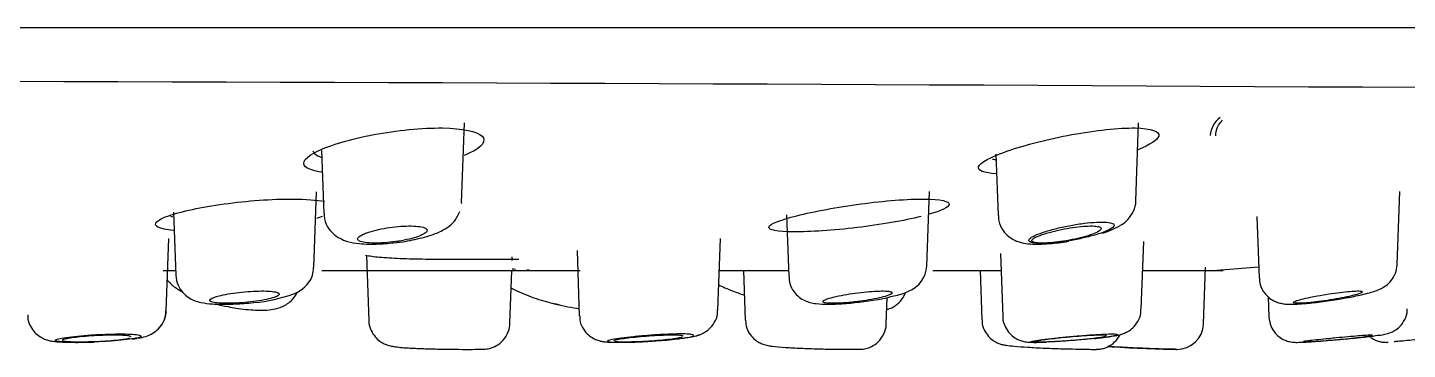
# Model space of a CAD drawing. Header units: millimetres. Extents: x -60 to 7633, y -2614 to 2146.
# Drawn here: x 6345.1 to 6371.24, y 1885.35 to 1891.43 of the extents above; entities that cross this region are included whole.
import ezdxf

# ---------------------------------------------------------------- set-up
doc = ezdxf.new("R2010")
doc.units = ezdxf.units.MM
doc.layers.get('0').update_dxf_attribs({"color": 250})

msp = doc.modelspace()

# ---------------------------------------------------------------- linework, layer by layer
at = {"linetype": 'Continuous'}
for p, q in [((6252.07, 1891.434), (6390.31, 1891.434)), ((6353.323, 1888.117), (6353.376, 1889.634)), ((6366.092, 1888.159), (6366.144, 1889.634)), ((6353.366, 1889.43), (6353.369, 1889.439)), ((6350.673, 1889.109), (6350.714, 1887.918)), ((6363.443, 1889.039), (6363.484, 1887.877)), ((6350.526, 1886.897), (6350.576, 1888.328)), ((6362.135, 1886.927), (6362.184, 1888.331)), ((6371.044, 1886.951), (6371.092, 1888.331)), ((6347.868, 1887.944), (6347.909, 1886.754)), ((6359.478, 1887.895), (6359.518, 1886.725)), ((6368.386, 1887.861), (6368.427, 1886.703)), ((6347.729, 1886.075), (6347.777, 1887.442)), ((6355.51, 1887.219), (6355.553, 1885.983)), ((6358.178, 1886.092), (6358.225, 1887.442)), ((6366.196, 1886.106), (6366.241, 1887.388)), ((6351.525, 1887.123), (6351.568, 1885.892)), ((6354.279, 1887.028), (6354.282, 1887.095)), ((6363.529, 1887.158), (6363.571, 1885.972)), ((6347.672, 1886.841), (6347.906, 1886.841)), ((6350.675, 1886.841), (6353.143, 1886.841)), ((6353.143, 1886.841), (6355.571, 1886.841)), ((6354.238, 1885.836), (6354.273, 1886.841)), ((6358.204, 1886.841), (6359.514, 1886.841)), ((6358.662, 1886.841), (6358.695, 1885.901)), ((6362.247, 1886.841), (6363.54, 1886.841)), ((6363.143, 1886.841), (6363.175, 1885.908)), ((6366.222, 1886.841), (6367.539, 1886.841)), ((6367.374, 1885.83), (6367.411, 1886.9)), ((6367.546, 1886.841), (6368.419, 1886.908)), ((6368.427, 1886.703), (6368.427, 1886.703)), ((6361.365, 1885.833), (6361.382, 1886.329)), ((6368.597, 1886.346), (6368.611, 1885.966)), ((6363.175, 1885.908), (6363.175, 1885.908)), ((6368.611, 1885.966), (6368.611, 1885.965)), ((6361.365, 1885.833), (6361.365, 1885.833))]:
    msp.add_line(p, q, dxfattribs=at)
for centre, radius, start, end in [((6321.222, -6720.394), 8610.839, 89.5637371, 90.4366895), ((6367.964, 1889.363), 0.463, 126.5903, 176.3061), ((6364.856, 1889.395), 1.946, 288.0225, 299.9107), ((6350.089, 1886.874), 0.429, 323.1804, 3.1553), ((6361.585, 1886.959), 0.551, 291.2984, 356.3577), ((6367.434, 1913.819), 26.979, 270.186, 270.663), ((6367.745, 1887.042), 0.2, 252.5201, 270.3201), ((6349.907, 1887), 0.65, 283.1438, 323.9202), ((6361.22, 1887.748), 1.42, 281.8068, 293.4648), ((6369.572, 1889.837), 3.546, 280.493, 285.4929), ((6349.11, 1889.32), 3.101, 273.4235, 287.7489), ((6347.116, 1886.274), 0.718, 276.8894, 299.9095), ((6366.874, 1885.848), 0.5, 268.8493, 357.6883), ((6364.36, 1894.332), 8.831, 276.1191, 277.9935), ((6367.395, 1913.912), 28.568, 266.3181, 268.9346), ((6369.136, 1896.763), 11.256, 275.3556, 276.7463), ((6353.333, 1906.823), 21.474, 267.7359, 268.7792)]:
    msp.add_arc(centre, radius, start, end, dxfattribs=at)
for points, knots in [([(6367.606, 1889.384), (6367.606, 1889.401), (6367.603, 1889.467), (6367.65, 1889.582), (6367.705, 1889.651), (6367.734, 1889.686)], [0, 0, 0, 0, 0.137037, 0.630227, 1, 1, 1, 1]), ([(6350.672, 1888.698), (6350.525, 1888.721), (6350.42, 1888.756), (6350.278, 1888.881), (6350.368, 1888.991), (6350.841, 1889.214), (6351.228, 1889.328), (6352.093, 1889.492), (6352.576, 1889.541), (6353.345, 1889.529), (6353.619, 1889.47), (6353.802, 1889.293), (6353.718, 1889.176), (6353.479, 1889.064)], [0.3067799, 0.3067799, 0.3067799, 0.3067799, 0.375, 0.375, 0.5, 0.5, 0.625, 0.625, 0.75, 0.75, 0.875, 0.875, 1, 1, 1, 1]), ([(6363.449, 1888.669), (6363.214, 1888.682), (6363.092, 1888.729), (6363.139, 1888.881), (6363.346, 1888.991), (6363.994, 1889.214), (6364.439, 1889.328), (6365.327, 1889.492), (6365.773, 1889.541), (6366.389, 1889.529), (6366.549, 1889.47), (6366.505, 1889.308), (6366.365, 1889.216), (6366.133, 1889.124)], [0.2655815, 0.2655815, 0.2655815, 0.2655815, 0.375, 0.375, 0.5, 0.5, 0.625, 0.625, 0.75, 0.75, 0.875, 0.875, 0.9778794, 0.9778794, 0.9778794, 0.9778794]), ([(6350.506, 1889.101), (6350.515, 1889.065), (6350.548, 1889.033), (6350.604, 1889.006), (6350.621, 1888.998), (6350.64, 1888.99), (6350.661, 1888.983)], [0.60337138, 0.60337138, 0.60337138, 0.60337138, 0.65269638, 0.65269638, 0.65269638, 0.66733585, 0.66733585, 0.66733585, 0.66733585]), ([(6363.379, 1888.948), (6363.392, 1888.944), (6363.407, 1888.941), (6363.422, 1888.937), (6363.428, 1888.936), (6363.434, 1888.935), (6363.441, 1888.934)], [0.69578976, 0.69578976, 0.69578976, 0.69578976, 0.70680063, 0.70680063, 0.70680063, 0.71119524, 0.71119524, 0.71119524, 0.71119524]), ([(6347.867, 1887.594), (6347.728, 1887.61), (6347.626, 1887.632), (6347.469, 1887.718), (6347.547, 1887.796), (6348.009, 1887.957), (6348.394, 1888.04), (6349.257, 1888.158), (6349.736, 1888.194), (6350.376, 1888.19), (6350.584, 1888.173), (6350.726, 1888.144)], [0.3101809, 0.3101809, 0.3101809, 0.3101809, 0.375, 0.375, 0.5, 0.5, 0.625, 0.625, 0.75, 0.75, 0.8316612, 0.8316612, 0.8316612, 0.8316612]), ([(6362.026, 1887.861), (6361.702, 1887.78), (6361.259, 1887.704), (6360.366, 1887.598), (6359.92, 1887.569), (6359.302, 1887.573), (6359.129, 1887.605), (6359.156, 1887.718), (6359.353, 1887.796), (6359.994, 1887.957), (6360.44, 1888.04), (6361.329, 1888.158), (6361.774, 1888.194), (6362.399, 1888.189), (6362.569, 1888.15), (6362.545, 1888.036), (6362.409, 1887.969), (6362.176, 1887.902)], [0, 0, 0, 0, 0.125, 0.125, 0.25, 0.25, 0.375, 0.375, 0.5, 0.5, 0.625, 0.625, 0.75, 0.75, 0.875, 0.875, 0.9792463, 0.9792463, 0.9792463, 0.9792463]), ([(6365.826, 1887.708), (6365.871, 1887.74), (6365.949, 1887.8), (6366.051, 1887.954), (6366.1, 1888.092), (6366.091, 1888.156), (6366.09, 1888.161)], [0, 0, 0, 0, 0.311299, 0.65102, 0.976813, 1, 1, 1, 1]), ([(6350.722, 1887.919), (6350.72, 1887.899), (6350.712, 1887.816), (6350.774, 1887.67), (6350.886, 1887.531), (6351.022, 1887.438), (6351.187, 1887.376), (6351.409, 1887.34), (6351.731, 1887.333), (6351.969, 1887.357), (6352.094, 1887.371)], [0, 0, 0, 0, 0.030111, 0.14719, 0.24294, 0.335489, 0.440221, 0.597286, 0.818872, 1, 1, 1, 1]), ([(6352.094, 1887.371), (6352.102, 1887.372), (6352.229, 1887.382), (6352.508, 1887.438), (6352.81, 1887.524), (6353.023, 1887.625), (6353.195, 1887.762), (6353.257, 1887.883), (6353.291, 1887.953)], [0, 0, 0, 0, 0.014469, 0.253019, 0.509673, 0.709617, 0.856701, 1, 1, 1, 1]), ([(6363.493, 1887.878), (6363.492, 1887.842), (6363.491, 1887.747), (6363.564, 1887.6), (6363.678, 1887.479), (6363.803, 1887.404), (6363.942, 1887.359), (6364.14, 1887.333), (6364.417, 1887.342), (6364.701, 1887.371), (6364.817, 1887.394), (6364.821, 1887.395)], [0, 0, 0, 0, 0.056, 0.168153, 0.257898, 0.340619, 0.428691, 0.552722, 0.795833, 0.992655, 1, 1, 1, 1]), ([(6365.451, 1887.553), (6365.516, 1887.576), (6365.57, 1887.6), (6365.609, 1887.622), (6365.648, 1887.644), (6365.672, 1887.665), (6365.68, 1887.684), (6365.687, 1887.702), (6365.678, 1887.717), (6365.653, 1887.729), (6365.629, 1887.741), (6365.589, 1887.749), (6365.537, 1887.753), (6365.486, 1887.757), (6365.422, 1887.757), (6365.351, 1887.754), (6365.281, 1887.75), (6365.201, 1887.743), (6365.119, 1887.733), (6365.035, 1887.722), (6364.947, 1887.709), (6364.861, 1887.693), (6364.772, 1887.676), (6364.682, 1887.657), (6364.599, 1887.637), (6364.514, 1887.616), (6364.432, 1887.593), (6364.362, 1887.57), (6364.29, 1887.547), (6364.227, 1887.523), (6364.179, 1887.501), (6364.131, 1887.478), (6364.097, 1887.457), (6364.079, 1887.438), (6364.062, 1887.419), (6364.061, 1887.402), (6364.076, 1887.389), (6364.091, 1887.376), (6364.121, 1887.366), (6364.166, 1887.36), (6364.209, 1887.354), (6364.266, 1887.351), (6364.332, 1887.352), (6364.397, 1887.354), (6364.473, 1887.358), (6364.553, 1887.366), (6364.634, 1887.374), (6364.721, 1887.385), (6364.807, 1887.399), (6364.895, 1887.413), (6364.985, 1887.43), (6365.07, 1887.448), (6365.158, 1887.467), (6365.243, 1887.488), (6365.317, 1887.51), (6365.366, 1887.524), (6365.41, 1887.539), (6365.451, 1887.553)], [0, 0, 0, 0, 0.056226, 0.056226, 0.056226, 0.112508, 0.112508, 0.112508, 0.167856, 0.167856, 0.167856, 0.221216, 0.221216, 0.221216, 0.272774, 0.272774, 0.272774, 0.323569, 0.323569, 0.323569, 0.374909, 0.374909, 0.374909, 0.42781, 0.42781, 0.42781, 0.482627, 0.482627, 0.482627, 0.538891, 0.538891, 0.538891, 0.595456, 0.595456, 0.595456, 0.651026, 0.651026, 0.651026, 0.704814, 0.704814, 0.704814, 0.756884, 0.756884, 0.756884, 0.808004, 0.808004, 0.808004, 0.859242, 0.859242, 0.859242, 0.911574, 0.911574, 0.911574, 0.965586, 0.965586, 0.965586, 1, 1, 1, 1]), ([(6351.445, 1887.518), (6351.407, 1887.5), (6351.38, 1887.481), (6351.366, 1887.464), (6351.351, 1887.446), (6351.35, 1887.429), (6351.363, 1887.415), (6351.375, 1887.401), (6351.4, 1887.389), (6351.437, 1887.379), (6351.473, 1887.37), (6351.52, 1887.363), (6351.576, 1887.36), (6351.63, 1887.356), (6351.694, 1887.356), (6351.76, 1887.358), (6351.827, 1887.36), (6351.898, 1887.365), (6351.969, 1887.373), (6352.041, 1887.38), (6352.114, 1887.391), (6352.183, 1887.403), (6352.253, 1887.415), (6352.32, 1887.43), (6352.38, 1887.446), (6352.441, 1887.462), (6352.496, 1887.48), (6352.54, 1887.498), (6352.585, 1887.516), (6352.62, 1887.535), (6352.642, 1887.554), (6352.664, 1887.572), (6352.673, 1887.59), (6352.669, 1887.606), (6352.665, 1887.622), (6352.648, 1887.637), (6352.618, 1887.648), (6352.589, 1887.66), (6352.548, 1887.669), (6352.497, 1887.674), (6352.448, 1887.68), (6352.388, 1887.683), (6352.324, 1887.682), (6352.261, 1887.681), (6352.192, 1887.678), (6352.121, 1887.672), (6352.051, 1887.665), (6351.978, 1887.656), (6351.908, 1887.645), (6351.837, 1887.633), (6351.767, 1887.619), (6351.704, 1887.604), (6351.639, 1887.588), (6351.579, 1887.571), (6351.529, 1887.553), (6351.497, 1887.542), (6351.469, 1887.53), (6351.445, 1887.518)], [0, 0, 0, 0, 0.05575, 0.05575, 0.05575, 0.11155, 0.11155, 0.11155, 0.16651, 0.16651, 0.16651, 0.219928, 0.219928, 0.219928, 0.271998, 0.271998, 0.271998, 0.323458, 0.323458, 0.323458, 0.375235, 0.375235, 0.375235, 0.42811, 0.42811, 0.42811, 0.482459, 0.482459, 0.482459, 0.538089, 0.538089, 0.538089, 0.594221, 0.594221, 0.594221, 0.649756, 0.649756, 0.649756, 0.70381, 0.70381, 0.70381, 0.756219, 0.756219, 0.756219, 0.807613, 0.807613, 0.807613, 0.859047, 0.859047, 0.859047, 0.911506, 0.911506, 0.911506, 0.965528, 0.965528, 0.965528, 1, 1, 1, 1]), ([(6364.318, 1887.518), (6364.264, 1887.5), (6364.219, 1887.481), (6364.186, 1887.464), (6364.153, 1887.446), (6364.132, 1887.429), (6364.124, 1887.415), (6364.117, 1887.401), (6364.122, 1887.389), (6364.141, 1887.379), (6364.159, 1887.37), (6364.189, 1887.363), (6364.23, 1887.36), (6364.27, 1887.356), (6364.321, 1887.356), (6364.379, 1887.358), (6364.435, 1887.36), (6364.5, 1887.365), (6364.568, 1887.373), (6364.636, 1887.38), (6364.708, 1887.391), (6364.779, 1887.403), (6364.852, 1887.415), (6364.925, 1887.43), (6364.993, 1887.446), (6365.063, 1887.462), (6365.129, 1887.48), (6365.187, 1887.498), (6365.246, 1887.516), (6365.298, 1887.535), (6365.338, 1887.554), (6365.378, 1887.572), (6365.407, 1887.59), (6365.423, 1887.606), (6365.439, 1887.622), (6365.442, 1887.637), (6365.431, 1887.648), (6365.421, 1887.66), (6365.397, 1887.669), (6365.363, 1887.674), (6365.329, 1887.68), (6365.284, 1887.683), (6365.23, 1887.682), (6365.178, 1887.681), (6365.117, 1887.678), (6365.052, 1887.672), (6364.988, 1887.665), (6364.917, 1887.656), (6364.847, 1887.645), (6364.775, 1887.633), (6364.701, 1887.619), (6364.631, 1887.604), (6364.56, 1887.588), (6364.49, 1887.571), (6364.428, 1887.553), (6364.389, 1887.542), (6364.351, 1887.53), (6364.318, 1887.518)], [0, 0, 0, 0, 0.05575, 0.05575, 0.05575, 0.11155, 0.11155, 0.11155, 0.16651, 0.16651, 0.16651, 0.219928, 0.219928, 0.219928, 0.271998, 0.271998, 0.271998, 0.323458, 0.323458, 0.323458, 0.375235, 0.375235, 0.375235, 0.42811, 0.42811, 0.42811, 0.482459, 0.482459, 0.482459, 0.538089, 0.538089, 0.538089, 0.594221, 0.594221, 0.594221, 0.649756, 0.649756, 0.649756, 0.70381, 0.70381, 0.70381, 0.756219, 0.756219, 0.756219, 0.807613, 0.807613, 0.807613, 0.859047, 0.859047, 0.859047, 0.911506, 0.911506, 0.911506, 0.965528, 0.965528, 0.965528, 1, 1, 1, 1]), ([(6354.408, 1887.047), (6354.408, 1887.046), (6354.395, 1887.046), (6354.368, 1887.046), (6354.33, 1887.046), (6354.263, 1887.046), (6354.172, 1887.046), (6354.082, 1887.046), (6353.965, 1887.046), (6353.833, 1887.046), (6353.701, 1887.046), (6353.549, 1887.046), (6353.389, 1887.046), (6353.23, 1887.046), (6353.059, 1887.046), (6352.891, 1887.047), (6352.722, 1887.048), (6352.552, 1887.051), (6352.393, 1887.055), (6352.235, 1887.059), (6352.084, 1887.065), (6351.954, 1887.073), (6351.823, 1887.081), (6351.71, 1887.091), (6351.622, 1887.103), (6351.577, 1887.109), (6351.537, 1887.115), (6351.505, 1887.122)], [0.1239253, 0.1239253, 0.1239253, 0.1239253, 0.1607476, 0.1607476, 0.1607476, 0.2143384, 0.2143384, 0.2143384, 0.2679277, 0.2679277, 0.2679277, 0.3215169, 0.3215169, 0.3215169, 0.375134, 0.375134, 0.375134, 0.4287982, 0.4287982, 0.4287982, 0.4824519, 0.4824519, 0.4824519, 0.5360515, 0.5360515, 0.5360515, 0.5636759, 0.5636759, 0.5636759, 0.5636759]), ([(6370.519, 1886.42), (6370.596, 1886.44), (6370.688, 1886.469), (6370.834, 1886.552), (6370.937, 1886.648), (6371.021, 1886.786), (6371.034, 1886.888), (6371.041, 1886.949)], [0, 0, 0, 0, 0.367653, 0.511912, 0.659383, 0.827424, 1, 1, 1, 1]), ([(6347.911, 1886.753), (6347.92, 1886.68), (6347.937, 1886.567), (6348.035, 1886.421), (6348.146, 1886.327), (6348.268, 1886.266), (6348.416, 1886.225), (6348.619, 1886.202), (6348.921, 1886.2), (6349.185, 1886.211), (6349.293, 1886.225), (6349.295, 1886.225)], [0, 0, 0, 0, 0.107452, 0.196709, 0.276219, 0.354745, 0.447173, 0.609084, 0.814732, 0.996912, 1, 1, 1, 1]), ([(6354.344, 1886.86), (6354.341, 1886.86), (6354.339, 1886.86), (6354.337, 1886.861), (6354.319, 1886.862), (6354.3, 1886.863), (6354.28, 1886.864)], [0.96497042, 0.96497042, 0.96497042, 0.96497042, 0.96605482, 0.96605482, 0.96605482, 0.97551859, 0.97551859, 0.97551859, 0.97551859]), ([(6359.526, 1886.725), (6359.527, 1886.677), (6359.532, 1886.58), (6359.607, 1886.439), (6359.712, 1886.333), (6359.822, 1886.267), (6359.933, 1886.229), (6360.078, 1886.204), (6360.276, 1886.197), (6360.593, 1886.213), (6360.947, 1886.251), (6361.277, 1886.301), (6361.432, 1886.339), (6361.511, 1886.359)], [0, 0, 0, 0, 0.0515, 0.12203, 0.179313, 0.231255, 0.282325, 0.345216, 0.479102, 0.621936, 0.753223, 0.891321, 1, 1, 1, 1]), ([(6368.434, 1886.703), (6368.435, 1886.655), (6368.44, 1886.56), (6368.514, 1886.421), (6368.618, 1886.316), (6368.725, 1886.253), (6368.823, 1886.221), (6368.913, 1886.205), (6369.056, 1886.197), (6369.276, 1886.21), (6369.631, 1886.249), (6369.961, 1886.299), (6370.133, 1886.333), (6370.218, 1886.35)], [0, 0, 0, 0, 0.055411, 0.131061, 0.192728, 0.246598, 0.294287, 0.339769, 0.40505, 0.596205, 0.739861, 0.888392, 1, 1, 1, 1]), ([(6347.747, 1886.663), (6347.761, 1886.647), (6347.82, 1886.579), (6347.91, 1886.508), (6347.991, 1886.458), (6348.016, 1886.443)], [0.2262247, 0.2262247, 0.2262247, 0.2262247, 0.267664, 0.4033327, 0.4611388, 0.4611388, 0.4611388, 0.4611388]), ([(6348.646, 1886.334), (6348.609, 1886.321), (6348.582, 1886.308), (6348.568, 1886.295), (6348.554, 1886.283), (6348.553, 1886.271), (6348.564, 1886.261), (6348.576, 1886.251), (6348.6, 1886.242), (6348.636, 1886.235), (6348.671, 1886.228), (6348.718, 1886.224), (6348.772, 1886.221), (6348.826, 1886.218), (6348.889, 1886.218), (6348.956, 1886.219), (6349.023, 1886.221), (6349.095, 1886.224), (6349.168, 1886.23), (6349.24, 1886.235), (6349.314, 1886.243), (6349.383, 1886.252), (6349.454, 1886.261), (6349.522, 1886.271), (6349.582, 1886.283), (6349.643, 1886.294), (6349.697, 1886.307), (6349.741, 1886.32), (6349.785, 1886.333), (6349.819, 1886.347), (6349.841, 1886.36), (6349.863, 1886.373), (6349.872, 1886.386), (6349.869, 1886.397), (6349.865, 1886.409), (6349.849, 1886.419), (6349.82, 1886.427), (6349.792, 1886.435), (6349.752, 1886.442), (6349.702, 1886.446), (6349.653, 1886.45), (6349.595, 1886.453), (6349.531, 1886.452), (6349.467, 1886.452), (6349.397, 1886.45), (6349.326, 1886.445), (6349.255, 1886.44), (6349.181, 1886.434), (6349.109, 1886.425), (6349.038, 1886.417), (6348.967, 1886.407), (6348.903, 1886.396), (6348.839, 1886.384), (6348.779, 1886.372), (6348.73, 1886.359), (6348.698, 1886.351), (6348.67, 1886.342), (6348.646, 1886.334)], [0, 0, 0, 0, 0.054758, 0.054758, 0.054758, 0.109541, 0.109541, 0.109541, 0.163898, 0.163898, 0.163898, 0.21746, 0.21746, 0.21746, 0.270317, 0.270317, 0.270317, 0.322843, 0.322843, 0.322843, 0.375523, 0.375523, 0.375523, 0.428776, 0.428776, 0.428776, 0.48281, 0.48281, 0.48281, 0.537518, 0.537518, 0.537518, 0.59249, 0.59249, 0.59249, 0.647158, 0.647158, 0.647158, 0.701062, 0.701062, 0.701062, 0.754102, 0.754102, 0.754102, 0.806588, 0.806588, 0.806588, 0.859076, 0.859076, 0.859076, 0.912109, 0.912109, 0.912109, 0.965979, 0.965979, 0.965979, 1, 1, 1, 1]), ([(6348.901, 1886.156), (6348.956, 1886.145), (6349.127, 1886.11), (6349.447, 1886.084), (6349.706, 1886.088), (6349.937, 1886.148), (6350.106, 1886.26), (6350.187, 1886.373), (6350.211, 1886.423)], [0, 0, 0, 0, 0.0810185, 0.295206, 0.5279592, 0.6525172, 0.7831566, 0.8775269, 0.8775269, 0.8775269, 0.8775269]), ([(6354.254, 1886.513), (6354.354, 1886.457), (6354.571, 1886.362), (6354.896, 1886.255), (6355.065, 1886.217), (6355.117, 1886.206)], [0.4634615, 0.4634615, 0.4634615, 0.4634615, 0.7042708, 0.9216783, 1, 1, 1, 1]), ([(6358.187, 1886.572), (6358.264, 1886.533), (6358.413, 1886.469), (6358.597, 1886.4), (6358.672, 1886.373)], [0.4915509, 0.4915509, 0.4915509, 0.4915509, 0.6985517, 0.8375882, 0.8375882, 0.8375882, 0.8375882]), ([(6360.359, 1886.334), (6360.306, 1886.321), (6360.262, 1886.308), (6360.229, 1886.295), (6360.197, 1886.283), (6360.176, 1886.271), (6360.168, 1886.261), (6360.16, 1886.251), (6360.165, 1886.242), (6360.182, 1886.235), (6360.199, 1886.228), (6360.229, 1886.224), (6360.269, 1886.221), (6360.308, 1886.218), (6360.359, 1886.218), (6360.416, 1886.219), (6360.473, 1886.221), (6360.539, 1886.224), (6360.607, 1886.23), (6360.676, 1886.235), (6360.749, 1886.243), (6360.821, 1886.252), (6360.894, 1886.261), (6360.968, 1886.271), (6361.036, 1886.283), (6361.106, 1886.294), (6361.172, 1886.307), (6361.229, 1886.32), (6361.287, 1886.333), (6361.338, 1886.347), (6361.378, 1886.36), (6361.417, 1886.373), (6361.446, 1886.386), (6361.462, 1886.397), (6361.478, 1886.409), (6361.481, 1886.419), (6361.472, 1886.427), (6361.462, 1886.435), (6361.44, 1886.442), (6361.406, 1886.446), (6361.373, 1886.45), (6361.329, 1886.453), (6361.276, 1886.452), (6361.224, 1886.452), (6361.162, 1886.45), (6361.097, 1886.445), (6361.031, 1886.44), (6360.96, 1886.434), (6360.888, 1886.425), (6360.816, 1886.417), (6360.742, 1886.407), (6360.671, 1886.396), (6360.6, 1886.384), (6360.53, 1886.372), (6360.468, 1886.359), (6360.429, 1886.351), (6360.392, 1886.342), (6360.359, 1886.334)], [0, 0, 0, 0, 0.054758, 0.054758, 0.054758, 0.109541, 0.109541, 0.109541, 0.163898, 0.163898, 0.163898, 0.21746, 0.21746, 0.21746, 0.270317, 0.270317, 0.270317, 0.322843, 0.322843, 0.322843, 0.375523, 0.375523, 0.375523, 0.428776, 0.428776, 0.428776, 0.48281, 0.48281, 0.48281, 0.537518, 0.537518, 0.537518, 0.59249, 0.59249, 0.59249, 0.647158, 0.647158, 0.647158, 0.701062, 0.701062, 0.701062, 0.754102, 0.754102, 0.754102, 0.806588, 0.806588, 0.806588, 0.859076, 0.859076, 0.859076, 0.912109, 0.912109, 0.912109, 0.965979, 0.965979, 0.965979, 1, 1, 1, 1]), ([(6361.375, 1886.102), (6361.394, 1886.107), (6361.465, 1886.128), (6361.582, 1886.195), (6361.675, 1886.305), (6361.718, 1886.387), (6361.729, 1886.417)], [0.7605668, 0.7605668, 0.7605668, 0.7605668, 0.7815564, 0.8425817, 0.9058307, 0.9410175, 0.9410175, 0.9410175, 0.9410175]), ([(6369.403, 1886.334), (6369.338, 1886.321), (6369.279, 1886.308), (6369.23, 1886.295), (6369.182, 1886.283), (6369.142, 1886.271), (6369.115, 1886.261), (6369.088, 1886.251), (6369.073, 1886.242), (6369.071, 1886.235), (6369.069, 1886.228), (6369.08, 1886.224), (6369.102, 1886.221), (6369.125, 1886.218), (6369.159, 1886.218), (6369.203, 1886.219), (6369.246, 1886.221), (6369.3, 1886.224), (6369.36, 1886.23), (6369.42, 1886.235), (6369.488, 1886.243), (6369.558, 1886.252), (6369.628, 1886.261), (6369.703, 1886.271), (6369.775, 1886.283), (6369.848, 1886.294), (6369.922, 1886.307), (6369.989, 1886.32), (6370.057, 1886.333), (6370.121, 1886.347), (6370.175, 1886.36), (6370.23, 1886.373), (6370.276, 1886.386), (6370.311, 1886.397), (6370.345, 1886.409), (6370.368, 1886.419), (6370.378, 1886.427), (6370.388, 1886.435), (6370.385, 1886.442), (6370.37, 1886.446), (6370.355, 1886.45), (6370.327, 1886.453), (6370.29, 1886.452), (6370.252, 1886.452), (6370.204, 1886.45), (6370.148, 1886.445), (6370.093, 1886.44), (6370.029, 1886.434), (6369.962, 1886.425), (6369.894, 1886.417), (6369.821, 1886.407), (6369.749, 1886.396), (6369.675, 1886.384), (6369.6, 1886.372), (6369.531, 1886.359), (6369.486, 1886.351), (6369.443, 1886.342), (6369.403, 1886.334)], [0, 0, 0, 0, 0.054758, 0.054758, 0.054758, 0.109541, 0.109541, 0.109541, 0.163898, 0.163898, 0.163898, 0.21746, 0.21746, 0.21746, 0.270317, 0.270317, 0.270317, 0.322843, 0.322843, 0.322843, 0.375523, 0.375523, 0.375523, 0.428776, 0.428776, 0.428776, 0.48281, 0.48281, 0.48281, 0.537518, 0.537518, 0.537518, 0.59249, 0.59249, 0.59249, 0.647158, 0.647158, 0.647158, 0.701062, 0.701062, 0.701062, 0.754102, 0.754102, 0.754102, 0.806588, 0.806588, 0.806588, 0.859076, 0.859076, 0.859076, 0.912109, 0.912109, 0.912109, 0.965979, 0.965979, 0.965979, 1, 1, 1, 1]), ([(6348.651, 1886.206), (6348.66, 1886.204), (6348.74, 1886.185), (6348.819, 1886.171), (6348.901, 1886.156)], [0.8642289, 0.8642289, 0.8642289, 0.8642289, 0.8789136, 1, 1, 1, 1]), ([(6355.035, 1886.224), (6355.051, 1886.22), (6355.105, 1886.206), (6355.16, 1886.192), (6355.2, 1886.183)], [0.13367609, 0.13367609, 0.13367609, 0.13367609, 0.15533873, 0.20905888, 0.20905888, 0.20905888, 0.20905888]), ([(6355.117, 1886.206), (6355.197, 1886.186), (6355.34, 1886.151), (6355.486, 1886.127), (6355.557, 1886.117)], [0, 0, 0, 0, 0.1178684, 0.2467352, 0.2467352, 0.2467352, 0.2467352]), ([(6345.109, 1885.998), (6345.107, 1885.985), (6345.1, 1885.916), (6345.147, 1885.793), (6345.232, 1885.669), (6345.331, 1885.588), (6345.426, 1885.54), (6345.512, 1885.513), (6345.61, 1885.496), (6345.752, 1885.484), (6345.996, 1885.479), (6346.241, 1885.482), (6346.356, 1885.487), (6346.372, 1885.488)], [0, 0, 0, 0, 0.019324, 0.121505, 0.203247, 0.273576, 0.336002, 0.393277, 0.46067, 0.596897, 0.797683, 0.975964, 1, 1, 1, 1]), ([(6347.475, 1885.652), (6347.514, 1885.678), (6347.587, 1885.729), (6347.683, 1885.863), (6347.732, 1885.992), (6347.725, 1886.061), (6347.723, 1886.076)], [0, 0, 0, 0, 0.265787, 0.578409, 0.922608, 1, 1, 1, 1]), ([(6347.595, 1885.749), (6347.601, 1885.756), (6347.645, 1885.807), (6347.709, 1885.914), (6347.72, 1886.018), (6347.725, 1886.076)], [0.812824, 0.812824, 0.812824, 0.812824, 0.8283459, 0.917534, 1, 1, 1, 1]), ([(6351.57, 1885.895), (6351.57, 1885.889), (6351.562, 1885.829), (6351.602, 1885.713), (6351.677, 1885.588), (6351.767, 1885.505), (6351.853, 1885.454), (6351.926, 1885.426), (6351.988, 1885.41), (6352.097, 1885.391), (6352.276, 1885.375), (6352.601, 1885.36), (6352.875, 1885.354), (6353.008, 1885.352), (6353.041, 1885.352)], [0, 0, 0, 0, 0.007198, 0.094395, 0.164189, 0.223407, 0.273782, 0.315813, 0.355175, 0.414397, 0.621446, 0.785574, 0.953938, 1, 1, 1, 1]), ([(6355.561, 1885.983), (6355.561, 1885.944), (6355.562, 1885.858), (6355.625, 1885.727), (6355.717, 1885.621), (6355.813, 1885.555), (6355.902, 1885.518), (6355.977, 1885.499), (6356.058, 1885.487), (6356.179, 1885.48), (6356.397, 1885.48), (6356.655, 1885.488), (6356.804, 1885.496), (6356.848, 1885.499)], [0, 0, 0, 0, 0.0415127, 0.1077698, 0.1612447, 0.2073766, 0.2473368, 0.2821303, 0.3216937, 0.4039111, 0.5451219, 0.6695643, 0.721558, 0.721558, 0.721558, 0.721558]), ([(6357.72, 1885.594), (6357.752, 1885.602), (6357.804, 1885.615), (6357.906, 1885.656), (6358.02, 1885.734), (6358.117, 1885.853), (6358.174, 1885.986), (6358.171, 1886.065), (6358.17, 1886.093)], [0, 0, 0, 0, 0.181676, 0.349071, 0.508211, 0.696748, 0.909032, 1, 1, 1, 1]), ([(6358.7, 1885.9), (6358.704, 1885.845), (6358.714, 1885.752), (6358.784, 1885.625), (6358.868, 1885.535), (6358.954, 1885.478), (6359.028, 1885.446), (6359.084, 1885.429), (6359.142, 1885.416), (6359.24, 1885.402), (6359.427, 1885.385), (6359.693, 1885.37), (6359.847, 1885.365), (6359.904, 1885.363)], [0, 0, 0, 0, 0.084509, 0.16558, 0.233929, 0.292313, 0.340467, 0.379288, 0.423523, 0.514084, 0.727916, 0.912248, 1, 1, 1, 1]), ([(6363.182, 1885.909), (6363.18, 1885.891), (6363.175, 1885.825), (6363.218, 1885.709), (6363.293, 1885.596), (6363.379, 1885.519), (6363.459, 1885.473), (6363.525, 1885.448), (6363.569, 1885.436), (6363.604, 1885.43), (6363.667, 1885.42), (6363.782, 1885.408), (6364.042, 1885.388), (6364.361, 1885.371), (6364.633, 1885.361), (6364.749, 1885.358), (6364.774, 1885.358)], [0, 0, 0, 0, 0.021756, 0.095427, 0.155386, 0.206215, 0.248785, 0.282063, 0.305256, 0.328113, 0.36708, 0.511317, 0.660716, 0.815348, 0.965105, 1, 1, 1, 1]), ([(6363.575, 1885.974), (6363.574, 1885.964), (6363.566, 1885.896), (6363.612, 1885.772), (6363.697, 1885.647), (6363.795, 1885.566), (6363.888, 1885.519), (6363.966, 1885.497), (6364.024, 1885.487), (6364.085, 1885.482), (6364.184, 1885.479), (6364.306, 1885.482), (6364.4, 1885.486)], [0, 0, 0, 0, 0.021163, 0.158573, 0.266561, 0.357303, 0.434961, 0.498897, 0.549699, 0.609819, 0.740106, 1, 1, 1, 1]), ([(6365.588, 1885.587), (6365.658, 1885.597), (6365.743, 1885.612), (6365.85, 1885.642), (6365.945, 1885.684), (6366.046, 1885.757), (6366.138, 1885.874), (6366.193, 1886.003), (6366.19, 1886.08), (6366.188, 1886.106)], [0, 0, 0, 0, 0.302866, 0.422787, 0.519519, 0.63631, 0.773627, 0.933491, 1, 1, 1, 1]), ([(6368.613, 1885.963), (6368.621, 1885.895), (6368.637, 1885.79), (6368.724, 1885.655), (6368.82, 1885.57), (6368.913, 1885.52), (6368.995, 1885.494), (6369.054, 1885.484), (6369.094, 1885.481), (6369.131, 1885.48), (6369.201, 1885.481), (6369.325, 1885.486), (6369.472, 1885.497), (6369.532, 1885.501)], [0, 0, 0, 0, 0.125117, 0.226367, 0.310302, 0.381473, 0.440128, 0.48346, 0.515693, 0.555153, 0.636557, 0.872773, 1, 1, 1, 1]), ([(6370.458, 1885.585), (6370.543, 1885.595), (6370.712, 1885.619), (6370.791, 1885.626), (6370.917, 1885.664), (6371.001, 1885.704), (6371.103, 1885.782), (6371.192, 1885.908), (6371.239, 1886.036), (6371.233, 1886.102), (6371.231, 1886.116)], [0, 0, 0, 0, 0.231886, 0.50327, 0.556502, 0.627565, 0.717343, 0.84228, 0.972484, 1, 1, 1, 1]), ([(6347.171, 1885.561), (6347.212, 1885.57), (6347.239, 1885.579), (6347.25, 1885.587), (6347.261, 1885.596), (6347.256, 1885.604), (6347.236, 1885.612), (6347.215, 1885.619), (6347.179, 1885.625), (6347.13, 1885.63), (6347.081, 1885.634), (6347.018, 1885.637), (6346.947, 1885.639), (6346.876, 1885.64), (6346.794, 1885.64), (6346.709, 1885.638), (6346.624, 1885.636), (6346.533, 1885.633), (6346.443, 1885.628), (6346.353, 1885.623), (6346.262, 1885.617), (6346.177, 1885.609), (6346.091, 1885.602), (6346.009, 1885.594), (6345.938, 1885.585), (6345.865, 1885.577), (6345.802, 1885.568), (6345.753, 1885.559), (6345.703, 1885.55), (6345.667, 1885.541), (6345.646, 1885.532), (6345.625, 1885.524), (6345.62, 1885.517), (6345.63, 1885.51), (6345.641, 1885.503), (6345.668, 1885.498), (6345.708, 1885.494), (6345.749, 1885.489), (6345.804, 1885.486), (6345.87, 1885.484), (6345.934, 1885.482), (6346.011, 1885.482), (6346.093, 1885.482), (6346.175, 1885.483), (6346.264, 1885.485), (6346.353, 1885.488), (6346.443, 1885.491), (6346.535, 1885.495), (6346.623, 1885.501), (6346.711, 1885.506), (6346.797, 1885.513), (6346.873, 1885.52), (6346.951, 1885.527), (6347.021, 1885.535), (6347.078, 1885.544), (6347.114, 1885.549), (6347.145, 1885.555), (6347.171, 1885.561)], [0, 0, 0, 0, 0.054521, 0.054521, 0.054521, 0.109065, 0.109065, 0.109065, 0.163241, 0.163241, 0.163241, 0.216708, 0.216708, 0.216708, 0.269576, 0.269576, 0.269576, 0.32222, 0.32222, 0.32222, 0.375106, 0.375106, 0.375106, 0.428586, 0.428586, 0.428586, 0.482759, 0.482759, 0.482759, 0.537423, 0.537423, 0.537423, 0.59216, 0.59216, 0.59216, 0.646514, 0.646514, 0.646514, 0.700197, 0.700197, 0.700197, 0.753224, 0.753224, 0.753224, 0.805897, 0.805897, 0.805897, 0.858668, 0.858668, 0.858668, 0.911937, 0.911937, 0.911937, 0.96589, 0.96589, 0.96589, 1, 1, 1, 1]), ([(6353.041, 1885.352), (6353.126, 1885.351), (6353.298, 1885.348), (6353.543, 1885.347), (6353.698, 1885.351), (6353.758, 1885.349), (6353.865, 1885.367), (6353.968, 1885.403), (6354.094, 1885.488), (6354.193, 1885.629), (6354.242, 1885.761), (6354.234, 1885.827), (6354.233, 1885.838)], [0, 0, 0, 0, 0.128927, 0.306491, 0.487764, 0.604198, 0.637552, 0.697908, 0.784232, 0.884374, 0.983443, 1, 1, 1, 1]), ([(6357.653, 1885.586), (6357.655, 1885.587), (6357.656, 1885.587), (6357.658, 1885.587), (6357.692, 1885.596), (6357.712, 1885.604), (6357.716, 1885.612), (6357.72, 1885.619), (6357.707, 1885.625), (6357.68, 1885.63), (6357.653, 1885.634), (6357.61, 1885.637), (6357.555, 1885.639), (6357.501, 1885.64), (6357.434, 1885.64), (6357.359, 1885.638), (6357.285, 1885.636), (6357.201, 1885.633), (6357.114, 1885.628), (6357.027, 1885.623), (6356.934, 1885.617), (6356.845, 1885.609), (6356.754, 1885.602), (6356.663, 1885.594), (6356.58, 1885.585), (6356.495, 1885.577), (6356.416, 1885.568), (6356.348, 1885.559), (6356.28, 1885.55), (6356.222, 1885.541), (6356.178, 1885.532), (6356.134, 1885.524), (6356.105, 1885.517), (6356.091, 1885.51), (6356.077, 1885.503), (6356.079, 1885.498), (6356.097, 1885.494), (6356.115, 1885.489), (6356.149, 1885.486), (6356.195, 1885.484), (6356.242, 1885.482), (6356.302, 1885.482), (6356.371, 1885.482), (6356.44, 1885.483), (6356.52, 1885.485), (6356.604, 1885.488), (6356.688, 1885.491), (6356.779, 1885.495), (6356.869, 1885.501), (6356.96, 1885.506), (6357.052, 1885.513), (6357.139, 1885.52), (6357.226, 1885.527), (6357.31, 1885.535), (6357.384, 1885.544), (6357.431, 1885.549), (6357.474, 1885.555), (6357.513, 1885.561)], [0.0521013, 0.0521013, 0.0521013, 0.0521013, 0.0545209, 0.0545209, 0.0545209, 0.1090654, 0.1090654, 0.1090654, 0.1632407, 0.1632407, 0.1632407, 0.216708, 0.216708, 0.216708, 0.2695759, 0.2695759, 0.2695759, 0.3222202, 0.3222202, 0.3222202, 0.3751059, 0.3751059, 0.3751059, 0.4285864, 0.4285864, 0.4285864, 0.482759, 0.482759, 0.482759, 0.5374229, 0.5374229, 0.5374229, 0.5921599, 0.5921599, 0.5921599, 0.6465139, 0.6465139, 0.6465139, 0.7001975, 0.7001975, 0.7001975, 0.7532241, 0.7532241, 0.7532241, 0.8058975, 0.8058975, 0.8058975, 0.8586683, 0.8586683, 0.8586683, 0.9119367, 0.9119367, 0.9119367, 0.96589, 0.96589, 0.96589, 1, 1, 1, 1]), ([(6357.505, 1885.558), (6357.542, 1885.563), (6357.68, 1885.583), (6357.78, 1885.595), (6357.886, 1885.65)], [0.4738491, 0.4738491, 0.4738491, 0.4738491, 0.5403714, 0.7390925, 0.7390925, 0.7390925, 0.7390925]), ([(6359.904, 1885.363), (6359.971, 1885.361), (6360.131, 1885.355), (6360.415, 1885.351), (6360.674, 1885.348), (6360.824, 1885.349), (6360.867, 1885.348), (6360.93, 1885.354), (6360.997, 1885.365), (6361.101, 1885.402), (6361.228, 1885.491), (6361.325, 1885.634), (6361.371, 1885.765), (6361.363, 1885.827), (6361.362, 1885.834)], [0, 0, 0, 0, 0.088016, 0.244857, 0.398301, 0.552194, 0.64167, 0.662152, 0.689369, 0.744343, 0.818572, 0.905971, 0.991427, 1, 1, 1, 1]), ([(6365.379, 1885.561), (6365.456, 1885.57), (6365.525, 1885.579), (6365.58, 1885.587), (6365.636, 1885.596), (6365.679, 1885.604), (6365.707, 1885.612), (6365.734, 1885.619), (6365.747, 1885.625), (6365.743, 1885.63), (6365.739, 1885.634), (6365.72, 1885.637), (6365.686, 1885.639), (6365.653, 1885.64), (6365.604, 1885.64), (6365.545, 1885.638), (6365.486, 1885.636), (6365.414, 1885.633), (6365.337, 1885.628), (6365.258, 1885.623), (6365.171, 1885.617), (6365.083, 1885.609), (6364.993, 1885.602), (6364.9, 1885.594), (6364.81, 1885.585), (6364.719, 1885.577), (6364.629, 1885.568), (6364.547, 1885.559), (6364.465, 1885.55), (6364.389, 1885.541), (6364.326, 1885.532), (6364.263, 1885.524), (6364.21, 1885.517), (6364.173, 1885.51), (6364.136, 1885.503), (6364.114, 1885.498), (6364.107, 1885.494), (6364.101, 1885.489), (6364.111, 1885.486), (6364.136, 1885.484), (6364.16, 1885.482), (6364.2, 1885.482), (6364.252, 1885.482), (6364.304, 1885.483), (6364.369, 1885.485), (6364.442, 1885.488), (6364.515, 1885.491), (6364.598, 1885.495), (6364.684, 1885.501), (6364.771, 1885.506), (6364.864, 1885.513), (6364.954, 1885.52), (6365.046, 1885.527), (6365.138, 1885.535), (6365.224, 1885.544), (6365.278, 1885.549), (6365.33, 1885.555), (6365.379, 1885.561)], [0, 0, 0, 0, 0.054521, 0.054521, 0.054521, 0.109065, 0.109065, 0.109065, 0.163241, 0.163241, 0.163241, 0.216708, 0.216708, 0.216708, 0.269576, 0.269576, 0.269576, 0.32222, 0.32222, 0.32222, 0.375106, 0.375106, 0.375106, 0.428586, 0.428586, 0.428586, 0.482759, 0.482759, 0.482759, 0.537423, 0.537423, 0.537423, 0.59216, 0.59216, 0.59216, 0.646514, 0.646514, 0.646514, 0.700197, 0.700197, 0.700197, 0.753224, 0.753224, 0.753224, 0.805897, 0.805897, 0.805897, 0.858668, 0.858668, 0.858668, 0.911937, 0.911937, 0.911937, 0.96589, 0.96589, 0.96589, 1, 1, 1, 1]), ([(6345.848, 1885.55), (6345.811, 1885.543), (6345.785, 1885.536), (6345.771, 1885.53), (6345.763, 1885.526), (6345.76, 1885.523), (6345.759, 1885.52)], [0, 0, 0, 0, 0.05396452, 0.05396452, 0.05396452, 0.08358321, 0.08358321, 0.08358321, 0.08358321]), ([(6345.767, 1885.513), (6345.778, 1885.508), (6345.802, 1885.503), (6345.836, 1885.5), (6345.87, 1885.496), (6345.916, 1885.494), (6345.97, 1885.493), (6346.024, 1885.491), (6346.087, 1885.491), (6346.154, 1885.492), (6346.221, 1885.492), (6346.294, 1885.494), (6346.367, 1885.497), (6346.44, 1885.5), (6346.515, 1885.503), (6346.585, 1885.508), (6346.656, 1885.512), (6346.724, 1885.518), (6346.784, 1885.524), (6346.844, 1885.53), (6346.899, 1885.536), (6346.942, 1885.543), (6346.985, 1885.55), (6347.019, 1885.557), (6347.04, 1885.564)], [0.1079372, 0.1079372, 0.1079372, 0.1079372, 0.1617801, 0.1617801, 0.1617801, 0.2154216, 0.2154216, 0.2154216, 0.2689062, 0.2689062, 0.2689062, 0.3223205, 0.3223205, 0.3223205, 0.3757641, 0.3757641, 0.3757641, 0.4293312, 0.4293312, 0.4293312, 0.4830875, 0.4830875, 0.4830875, 0.5370368, 0.5370368, 0.5370368, 0.5370368]), ([(6347.068, 1885.582), (6347.068, 1885.583), (6347.068, 1885.584), (6347.068, 1885.585), (6347.065, 1885.591), (6347.049, 1885.597), (6347.021, 1885.601), (6346.994, 1885.606), (6346.954, 1885.61), (6346.905, 1885.612), (6346.857, 1885.615), (6346.799, 1885.616), (6346.735, 1885.616), (6346.671, 1885.616), (6346.601, 1885.614), (6346.529, 1885.612), (6346.457, 1885.609), (6346.382, 1885.605), (6346.311, 1885.601), (6346.238, 1885.596), (6346.167, 1885.59), (6346.103, 1885.584), (6346.039, 1885.577), (6345.979, 1885.571), (6345.93, 1885.564), (6345.899, 1885.559), (6345.871, 1885.555), (6345.848, 1885.55)], [0.5846147, 0.5846147, 0.5846147, 0.5846147, 0.5910941, 0.5910941, 0.5910941, 0.6451006, 0.6451006, 0.6451006, 0.6988964, 0.6988964, 0.6988964, 0.7524177, 0.7524177, 0.7524177, 0.805747, 0.805747, 0.805747, 0.8590729, 0.8590729, 0.8590729, 0.9125845, 0.9125845, 0.9125845, 0.9663676, 0.9663676, 0.9663676, 1, 1, 1, 1]), ([(6356.401, 1885.55), (6356.349, 1885.543), (6356.305, 1885.536), (6356.273, 1885.53), (6356.241, 1885.524), (6356.22, 1885.518), (6356.212, 1885.513), (6356.209, 1885.511), (6356.208, 1885.509), (6356.208, 1885.508)], [0, 0, 0, 0, 0.0539645, 0.0539645, 0.0539645, 0.1079372, 0.1079372, 0.1079372, 0.1252293, 0.1252293, 0.1252293, 0.1252293]), ([(6356.224, 1885.5), (6356.241, 1885.496), (6356.27, 1885.494), (6356.309, 1885.493), (6356.348, 1885.491), (6356.398, 1885.491), (6356.456, 1885.492), (6356.513, 1885.492), (6356.579, 1885.494), (6356.648, 1885.497), (6356.717, 1885.5), (6356.791, 1885.503), (6356.864, 1885.508), (6356.937, 1885.512), (6357.011, 1885.518), (6357.08, 1885.524), (6357.149, 1885.53), (6357.215, 1885.536), (6357.272, 1885.543), (6357.329, 1885.55), (6357.379, 1885.557), (6357.418, 1885.564), (6357.457, 1885.571), (6357.485, 1885.578), (6357.501, 1885.585)], [0.1617801, 0.1617801, 0.1617801, 0.1617801, 0.2154216, 0.2154216, 0.2154216, 0.2689062, 0.2689062, 0.2689062, 0.3223205, 0.3223205, 0.3223205, 0.3757641, 0.3757641, 0.3757641, 0.4293312, 0.4293312, 0.4293312, 0.4830875, 0.4830875, 0.4830875, 0.5370368, 0.5370368, 0.5370368, 0.5910941, 0.5910941, 0.5910941, 0.5910941]), ([(6357.517, 1885.596), (6357.516, 1885.598), (6357.515, 1885.6), (6357.512, 1885.601), (6357.503, 1885.606), (6357.481, 1885.61), (6357.449, 1885.612), (6357.416, 1885.615), (6357.372, 1885.616), (6357.32, 1885.616), (6357.267, 1885.616), (6357.206, 1885.614), (6357.14, 1885.612), (6357.074, 1885.609), (6357.002, 1885.605), (6356.929, 1885.601), (6356.857, 1885.596), (6356.782, 1885.59), (6356.711, 1885.584), (6356.64, 1885.577), (6356.57, 1885.571), (6356.509, 1885.564), (6356.47, 1885.559), (6356.433, 1885.555), (6356.401, 1885.55)], [0.6262289, 0.6262289, 0.6262289, 0.6262289, 0.6451006, 0.6451006, 0.6451006, 0.6988964, 0.6988964, 0.6988964, 0.7524177, 0.7524177, 0.7524177, 0.805747, 0.805747, 0.805747, 0.8590729, 0.8590729, 0.8590729, 0.9125845, 0.9125845, 0.9125845, 0.9663676, 0.9663676, 0.9663676, 1, 1, 1, 1]), ([(6357.144, 1885.519), (6357.224, 1885.525), (6357.355, 1885.537), (6357.449, 1885.551), (6357.495, 1885.558)], [0.837028, 0.837028, 0.837028, 0.837028, 0.9310744, 1, 1, 1, 1]), ([(6364.554, 1885.55), (6364.49, 1885.543), (6364.432, 1885.536), (6364.384, 1885.53), (6364.336, 1885.524), (6364.297, 1885.518), (6364.27, 1885.513), (6364.243, 1885.508), (6364.228, 1885.503), (6364.225, 1885.5), (6364.225, 1885.499), (6364.225, 1885.499), (6364.225, 1885.499)], [0, 0, 0, 0, 0.0539645, 0.0539645, 0.0539645, 0.1079372, 0.1079372, 0.1079372, 0.1617801, 0.1617801, 0.1617801, 0.1669958, 0.1669958, 0.1669958, 0.1669958]), ([(6364.254, 1885.493), (6364.276, 1885.491), (6364.31, 1885.491), (6364.354, 1885.492), (6364.398, 1885.492), (6364.452, 1885.494), (6364.512, 1885.497), (6364.573, 1885.5), (6364.641, 1885.503), (6364.711, 1885.508), (6364.782, 1885.512), (6364.857, 1885.518), (6364.93, 1885.524), (6365.003, 1885.53), (6365.076, 1885.536), (6365.143, 1885.543), (6365.21, 1885.55), (6365.273, 1885.557), (6365.327, 1885.564), (6365.38, 1885.571), (6365.426, 1885.578), (6365.46, 1885.585), (6365.494, 1885.591), (6365.517, 1885.597), (6365.527, 1885.601)], [0.2154216, 0.2154216, 0.2154216, 0.2154216, 0.2689062, 0.2689062, 0.2689062, 0.3223205, 0.3223205, 0.3223205, 0.3757641, 0.3757641, 0.3757641, 0.4293312, 0.4293312, 0.4293312, 0.4830875, 0.4830875, 0.4830875, 0.5370368, 0.5370368, 0.5370368, 0.5910941, 0.5910941, 0.5910941, 0.6451006, 0.6451006, 0.6451006, 0.6451006]), ([(6365.534, 1885.607), (6365.533, 1885.609), (6365.529, 1885.611), (6365.521, 1885.612), (6365.506, 1885.615), (6365.48, 1885.616), (6365.442, 1885.616), (6365.405, 1885.616), (6365.357, 1885.614), (6365.301, 1885.612), (6365.245, 1885.609), (6365.181, 1885.605), (6365.113, 1885.601), (6365.045, 1885.596), (6364.971, 1885.59), (6364.898, 1885.584), (6364.825, 1885.577), (6364.75, 1885.571), (6364.681, 1885.564), (6364.637, 1885.559), (6364.594, 1885.555), (6364.554, 1885.55)], [0.6676467, 0.6676467, 0.6676467, 0.6676467, 0.6988964, 0.6988964, 0.6988964, 0.7524177, 0.7524177, 0.7524177, 0.805747, 0.805747, 0.805747, 0.8590729, 0.8590729, 0.8590729, 0.9125845, 0.9125845, 0.9125845, 0.9663676, 0.9663676, 0.9663676, 1, 1, 1, 1]), ([(6364.774, 1885.358), (6364.859, 1885.356), (6365.026, 1885.351), (6365.237, 1885.348), (6365.316, 1885.348), (6365.353, 1885.348), (6365.37, 1885.349), (6365.397, 1885.351), (6365.45, 1885.358), (6365.532, 1885.38), (6365.643, 1885.438), (6365.733, 1885.524), (6365.779, 1885.597), (6365.793, 1885.622)], [0, 0, 0, 0, 0.1435462, 0.3288943, 0.5154043, 0.5471965, 0.5668574, 0.5826012, 0.6104922, 0.6595517, 0.7302966, 0.8253416, 0.8748065, 0.8748065, 0.8748065, 0.8748065]), ([(6366.852, 1885.348), (6366.849, 1885.348), (6366.844, 1885.348), (6366.838, 1885.349), (6366.816, 1885.349), (6366.777, 1885.35), (6366.726, 1885.351), (6366.675, 1885.352), (6366.61, 1885.354), (6366.537, 1885.356), (6366.462, 1885.358), (6366.377, 1885.361), (6366.288, 1885.365), (6366.198, 1885.368), (6366.101, 1885.372), (6366.006, 1885.377), (6365.909, 1885.382), (6365.812, 1885.387), (6365.721, 1885.392), (6365.664, 1885.395), (6365.608, 1885.399), (6365.556, 1885.402)], [0.2559121, 0.2559121, 0.2559121, 0.2559121, 0.2689199, 0.2689199, 0.2689199, 0.321273, 0.321273, 0.321273, 0.3739664, 0.3739664, 0.3739664, 0.4273911, 0.4273911, 0.4273911, 0.4817071, 0.4817071, 0.4817071, 0.5367534, 0.5367534, 0.5367534, 0.5715392, 0.5715392, 0.5715392, 0.5715392]), ([(6369.752, 1885.55), (6369.681, 1885.543), (6369.612, 1885.536), (6369.551, 1885.53), (6369.49, 1885.524), (6369.436, 1885.518), (6369.392, 1885.513), (6369.349, 1885.508), (6369.315, 1885.503), (6369.293, 1885.5), (6369.272, 1885.496), (6369.262, 1885.494), (6369.265, 1885.493), (6369.268, 1885.491), (6369.284, 1885.491), (6369.311, 1885.492), (6369.337, 1885.492), (6369.376, 1885.494), (6369.424, 1885.497), (6369.472, 1885.5), (6369.53, 1885.503), (6369.593, 1885.508), (6369.657, 1885.512), (6369.727, 1885.518), (6369.799, 1885.524), (6369.871, 1885.53), (6369.946, 1885.536), (6370.018, 1885.543), (6370.091, 1885.55), (6370.163, 1885.557), (6370.227, 1885.564), (6370.292, 1885.571), (6370.352, 1885.578), (6370.402, 1885.585), (6370.451, 1885.591), (6370.492, 1885.597), (6370.521, 1885.601), (6370.55, 1885.606), (6370.567, 1885.61), (6370.572, 1885.612)], [0, 0, 0, 0, 0.0539645, 0.0539645, 0.0539645, 0.1079372, 0.1079372, 0.1079372, 0.1617801, 0.1617801, 0.1617801, 0.2154216, 0.2154216, 0.2154216, 0.2689062, 0.2689062, 0.2689062, 0.3223205, 0.3223205, 0.3223205, 0.3757641, 0.3757641, 0.3757641, 0.4293312, 0.4293312, 0.4293312, 0.4830875, 0.4830875, 0.4830875, 0.5370368, 0.5370368, 0.5370368, 0.5910941, 0.5910941, 0.5910941, 0.6451006, 0.6451006, 0.6451006, 0.6988964, 0.6988964, 0.6988964, 0.6988964]), ([(6369.531, 1885.5), (6369.533, 1885.5), (6369.534, 1885.501), (6369.535, 1885.501), (6369.613, 1885.506), (6369.699, 1885.513), (6369.788, 1885.52), (6369.877, 1885.527), (6369.971, 1885.535), (6370.063, 1885.544), (6370.121, 1885.549), (6370.178, 1885.555), (6370.234, 1885.561)], [0.8577389, 0.8577389, 0.8577389, 0.8577389, 0.8586683, 0.8586683, 0.8586683, 0.9119367, 0.9119367, 0.9119367, 0.96589, 0.96589, 0.96589, 1, 1, 1, 1]), ([(6370.573, 1885.613), (6370.573, 1885.615), (6370.565, 1885.616), (6370.549, 1885.616), (6370.529, 1885.616), (6370.497, 1885.614), (6370.456, 1885.612), (6370.414, 1885.609), (6370.362, 1885.605), (6370.303, 1885.601), (6370.244, 1885.596), (6370.176, 1885.59), (6370.107, 1885.584), (6370.036, 1885.577), (6369.962, 1885.571), (6369.888, 1885.564), (6369.842, 1885.559), (6369.796, 1885.555), (6369.752, 1885.55)], [0.7090668, 0.7090668, 0.7090668, 0.7090668, 0.7524177, 0.7524177, 0.7524177, 0.805747, 0.805747, 0.805747, 0.8590729, 0.8590729, 0.8590729, 0.9125845, 0.9125845, 0.9125845, 0.9663676, 0.9663676, 0.9663676, 1, 1, 1, 1]), ([(6370.539, 1885.574), (6370.543, 1885.571), (6370.576, 1885.548), (6370.637, 1885.516), (6370.719, 1885.491), (6370.784, 1885.482), (6370.829, 1885.48), (6370.853, 1885.481), (6370.864, 1885.482), (6370.866, 1885.482), (6370.867, 1885.482), (6370.868, 1885.482), (6370.87, 1885.482), (6370.869, 1885.482), (6370.873, 1885.482), (6370.874, 1885.482)], [0.5339712, 0.5339712, 0.5339712, 0.5339712, 0.5519123, 0.6737498, 0.7737071, 0.8505941, 0.9029007, 0.9311586, 0.936684, 0.9397421, 0.9425627, 0.9468357, 0.9558225, 0.985912, 1, 1, 1, 1]), ([(6371.64, 1885.55), (6371.567, 1885.543), (6371.492, 1885.536), (6371.423, 1885.53), (6371.353, 1885.524), (6371.287, 1885.518), (6371.23, 1885.513), (6371.172, 1885.508), (6371.122, 1885.503), (6371.083, 1885.5), (6371.044, 1885.496), (6371.015, 1885.494), (6370.999, 1885.493), (6370.988, 1885.492), (6370.982, 1885.491), (6370.984, 1885.491)], [0, 0, 0, 0, 0.0539645, 0.0539645, 0.0539645, 0.1079372, 0.1079372, 0.1079372, 0.1617801, 0.1617801, 0.1617801, 0.2154216, 0.2154216, 0.2154216, 0.2548689, 0.2548689, 0.2548689, 0.2548689]), ([(6366.677, 1885.352), (6366.722, 1885.351), (6366.759, 1885.35), (6366.789, 1885.35), (6366.828, 1885.349), (6366.852, 1885.348), (6366.861, 1885.348)], [0.12327226, 0.12327226, 0.12327226, 0.12327226, 0.16326667, 0.16326667, 0.16326667, 0.21640615, 0.21640615, 0.21640615, 0.21640615])]:
    msp.add_open_spline(points, degree=3, knots=knots, dxfattribs=at)
for points in [[(6353.479, 1889.064), (6353.446, 1889.048), (6353.41, 1889.033), (6353.371, 1889.017)], [(6353.323, 1888.118), (6353.323, 1888.114), (6353.322, 1888.11), (6353.32, 1888.106)], [(6347.81, 1887.867), (6347.824, 1887.862), (6347.84, 1887.858), (6347.857, 1887.853)], [(6350.69, 1887.861), (6350.655, 1887.849), (6350.617, 1887.837), (6350.576, 1887.825)], [(6354.601, 1886.843), (6354.593, 1886.844), (6354.58, 1886.845), (6354.561, 1886.846)], [(6347.088, 1885.541), (6347.12, 1885.546), (6347.151, 1885.55), (6347.18, 1885.555)], [(6357.513, 1885.561), (6357.532, 1885.563), (6357.55, 1885.566), (6357.566, 1885.569)], [(6366.055, 1885.375), (6366.077, 1885.374), (6366.098, 1885.373), (6366.119, 1885.372)], [(6366.119, 1885.372), (6366.137, 1885.371), (6366.154, 1885.37), (6366.172, 1885.37)]]:
    msp.add_open_spline(points, degree=3, dxfattribs=at)

doc.saveas('drawing.dxf')
